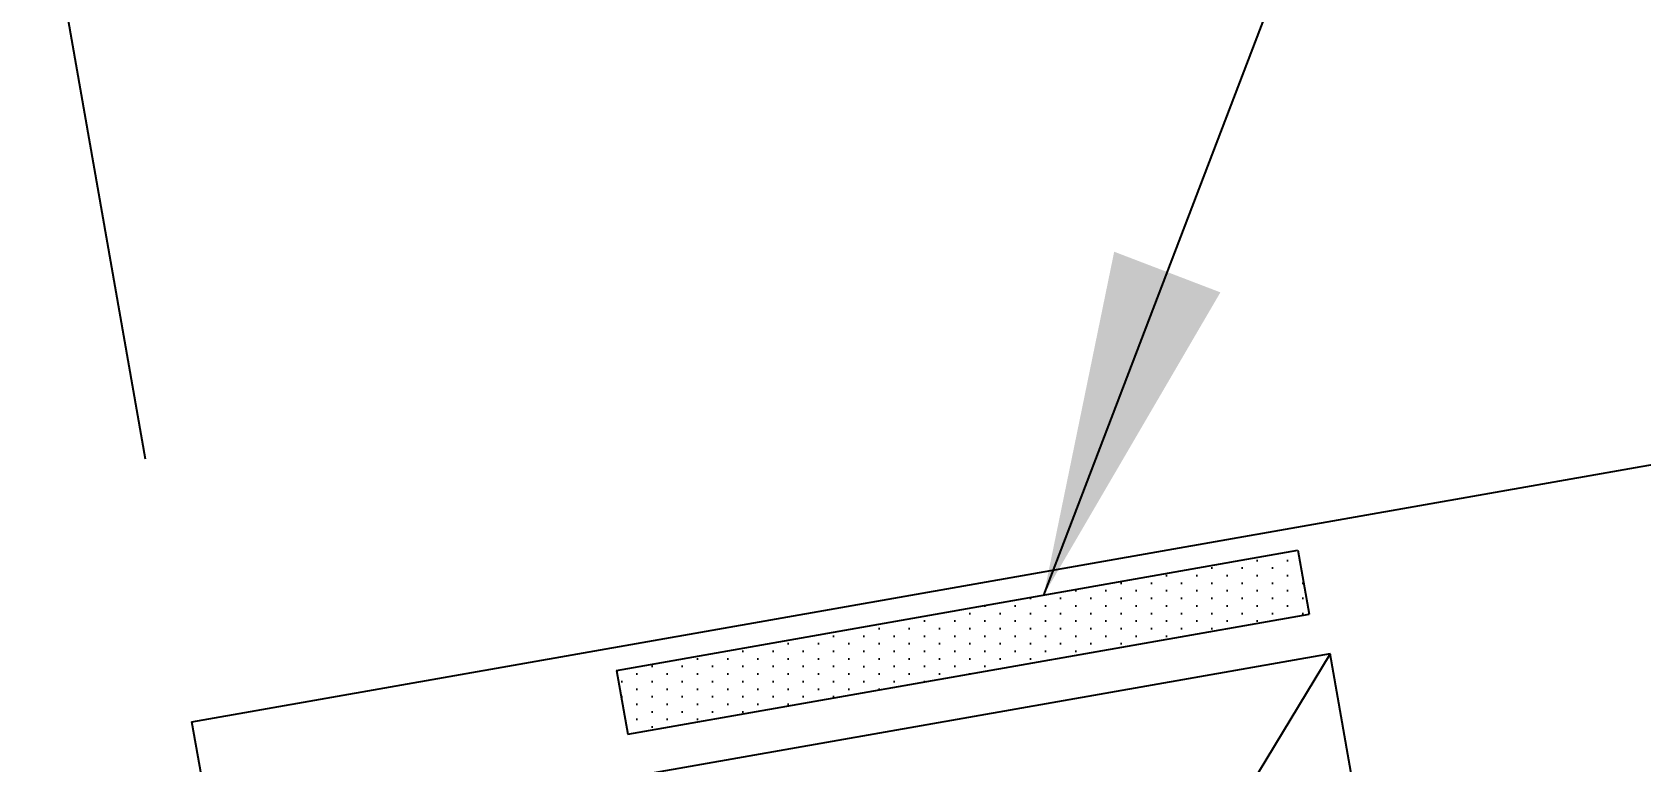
# Model space of a CAD drawing. Header units: inches. Extents: x 3.2 to 42.5, y 25.8 to 40.2.
# Drawn here: x 28.309 to 30.635, y 32.632 to 33.687 of the extents above; entities that cross this region are included whole.
import ezdxf

# ---------------------------------------------------------------- set-up
doc = ezdxf.new("R2010")
doc.units = ezdxf.units.IN
doc.header["$MEASUREMENT"] = 0
for name, color, linetype in [('CLOSURE', 3, 'Continuous'), ('DIM', 2, 'Continuous'), ('PANEL', 11, 'Continuous'), ('SEALANT', 8, 'Continuous'), ('TAPE', 8, 'Continuous'), ('TEXT', 2, 'Continuous')]:
    doc.layers.add(name, color=color, linetype=linetype)
doc.styles.add('TEXT', font='SIMPLEX', dxfattribs={"width": 0.75, "height": 6})
doc.styles.add('TEXT1', font='ROMANS.shx', dxfattribs={"width": 0.75, "height": 0.375})
doc.dimstyles.new('DETAIL', dxfattribs={"dimscale": 4, "dimtxt": 0.375, "dimasz": 0.0625, "dimexe": 0.0625, "dimexo": 0.125, "dimgap": 0.0625, "dimtad": 1, "dimdec": 4, "dimzin": 3, "dimdsep": 46, "dimlunit": 4, "dimtxsty": 'TEXT1', "dimblk": 'ARCHTICK', "dimcen": 0.0625, "dimclrd": 7, "dimclre": 7, "dimclrt": 2, "dimadec": 0, "dimazin": 0, "dimtfac": 0.59375, "dimtdec": 4, "dimtmove": 0, "dimatfit": 3, "dimfxl": 0, "dimfrac": 2, "dimtolj": 1, "dimtzin": 3, "dimarcsym": 0})
doc.dimstyles.new('DETAIL$7', dxfattribs={"dimscale": 4, "dimtxt": 6, "dimasz": 0.125, "dimexe": 0.0625, "dimexo": 0.125, "dimgap": 0.0625, "dimtad": 1, "dimdec": 5, "dimzin": 3, "dimdsep": 46, "dimlunit": 4, "dimtxsty": 'TEXT', "dimblk": 'ARCHTICK', "dimcen": 0.0625, "dimclrd": 7, "dimclre": 7, "dimclrt": 2, "dimadec": 0, "dimazin": 0, "dimtfac": 0.666667, "dimtdec": 5, "dimtmove": 0, "dimatfit": 3, "dimfxl": 0, "dimfrac": 2, "dimtolj": 1, "dimtzin": 3, "dimarcsym": 0})

# ---------------------------------------------------------------- blocks, each defined once
blk = doc.blocks.new('_ArchTick')
at = {"color": 0, "linetype": 'ByBlock', "const_width": 0.15}
blk.add_lwpolyline([(-0.5, -0.5), (0.5, 0.5)], dxfattribs=at)
blk = doc.blocks.new('*D4')
at = {"layer": 'DEFPOINTS', "color": 0}
for p in [(27.9536, 36.0161), (28.5599, 32.5777), (23.7701, 29.8503)]:
    blk.add_point(p, dxfattribs=at)
at = {"layer": 'DIM', "color": 7, "lineweight": -2}
for p, q in [((28.4731, 33.0701), (27.9102, 36.2623)), ((22.8418, 35.1148), (27.9536, 36.0161)), ((23.6833, 30.3427), (22.7984, 35.361))]:
    blk.add_line(p, q, dxfattribs=at)
at = {"layer": 'DIM', "color": 7, "lineweight": -2, "xscale": 0.25, "yscale": 0.25, "zscale": 0.25}
for p, rotation in [((27.9536, 36.0161), 9.999999999998792), ((22.8418, 35.1148), 189.9999999999988)]:
    blk.add_blockref('_ArchTick', p, dxfattribs=dict(at, rotation=rotation))
at = {"layer": 'DIM', "color": 2, "insert": (25.3047, 36.093), "char_height": 0.375, "attachment_point": 5, "rotation": 10, "style": 'TEXT1'}
blk.add_mtext('\\A1;4 1/2"  ', dxfattribs=at)
blk = doc.blocks.new('A$C6938402A')
at = {"layer": 'TAPE'}
h = blk.add_hatch(dxfattribs=at)
h.set_pattern_fill('DOTS', color=256, scale=0.35, angle=270, style=0)
h.set_pattern_definition([(270, (-22.332364, -26.379487), (0.021875, -0.0109375), [0, -0.021875])])
h.paths.add_polyline_path([(-0.5633, -0.0401), (-0.547, -0.1325), (0.4378, 0.0412), (0.4215, 0.1335)])
at = {"layer": 'SEALANT'}
for p, q in [((-0.5633, -0.0401), (0.4215, 0.1335)), ((0.4215, 0.1335), (0.4378, 0.0412)), ((-0.547, -0.1325), (0.4378, 0.0412)), ((-0.5633, -0.0401), (-0.547, -0.1325))]:
    blk.add_line(p, q, dxfattribs=at)

msp = doc.modelspace()

# ---------------------------------------------------------------- linework, layer by layer
at = {"layer": 'CLOSURE'}
for p, q in [((30.18541, 32.78868), (29.13967, 32.60429)), ((30.18541, 32.78868), (29.35032, 31.40967)), ((30.39605, 31.59406), (30.18541, 32.78868))]:
    msp.add_line(p, q, dxfattribs=at)
at = {"layer": 'PANEL'}
for p, q in [((28.54006, 32.69021), (41.9892, 35.06166)), ((28.80053, 31.213), (28.54006, 32.69021))]:
    msp.add_line(p, q, dxfattribs=at)

# ---------------------------------------------------------------- block references
at = {"layer": 'TEXT'}
msp.add_blockref('A$C6938402A', (29.71725, 32.80475), dxfattribs=at)

# ---------------------------------------------------------------- dimensions: what is measured, and where the dimension line sits
at = {"layer": 'DIM'}
dim = msp.add_linear_dim(base=(27.95361, 36.01612), p1=(23.77011, 29.85028), p2=(28.55989, 32.57772), angle=10, text='4 1/2"  ', dimstyle='DETAIL', dxfattribs=at)
dim.commit()
dim.dimension.update_dxf_attribs({"geometry": '*D4', "text_midpoint": (25.3047, 36.09302)})

# ---------------------------------------------------------------- leaders
msp.add_leader([(29.77132, 32.87348), (31.62106, 37.70773), (32.80125, 37.70773)], dimstyle='DETAIL$7')

doc.saveas('drawing.dxf')
